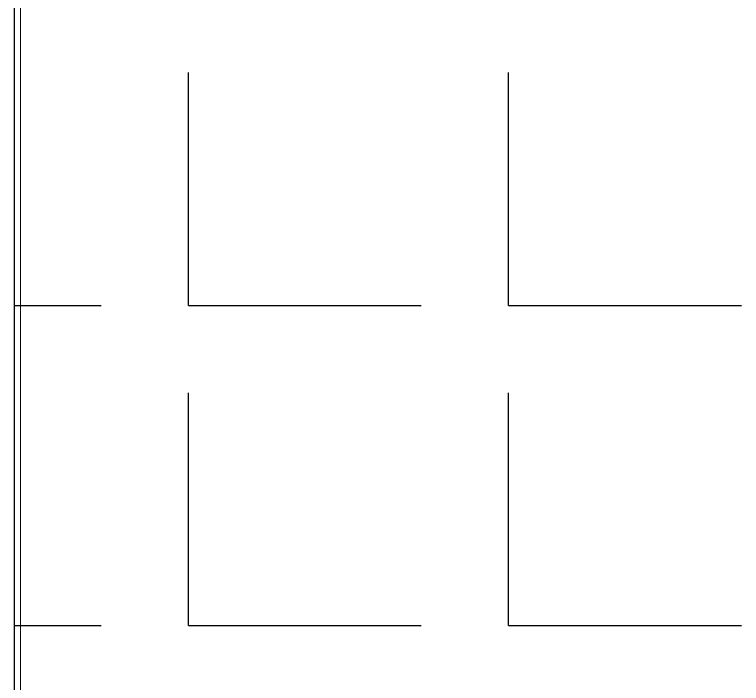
# Model space of a CAD drawing. Extents: x 1944 to 4044, y -46 to 2924.
# Drawn here: x 3692 to 3754.5, y 2359.7 to 2417.1 of the extents above; entities that cross this region are included whole.
import ezdxf

# ---------------------------------------------------------------- set-up
doc = ezdxf.new("R2010")
doc.units = 0
doc.header["$LTSCALE"] = 23.1
doc.layers.get('0').update_dxf_attribs({"linetype": 'CONTINUOUS'})
doc.layers.add('HT', color=3, linetype='CONTINUOUS')

# ---------------------------------------------------------------- blocks, each defined once
blk = doc.blocks.new('A$C1841107C')
at = {"color": 7, "linetype": 'Continuous', "lineweight": 15}
blk.add_line((363.5, 515.647), (5, 515.647), dxfattribs=at)

msp = doc.modelspace()

# ---------------------------------------------------------------- linework, layer by layer
at = {"layer": 'HT', "ltscale": 0.5}
for p, q in [((3692.016, 675.837), (3692.016, 2763.819)), ((3706.956, 2392.141), (3706.956, 2412.141)), ((3734.456, 2392.141), (3734.456, 2412.141)), ((3692.016, 2392.141), (3699.456, 2392.141)), ((3706.956, 2392.141), (3726.956, 2392.141)), ((3734.456, 2392.141), (3754.456, 2392.141)), ((3706.956, 2364.641), (3706.956, 2384.641)), ((3734.456, 2364.641), (3734.456, 2384.641)), ((3692.016, 2364.641), (3699.456, 2364.641)), ((3706.956, 2364.641), (3726.956, 2364.641)), ((3734.456, 2364.641), (3754.456, 2364.641))]:
    msp.add_line(p, q, dxfattribs=at)

# ---------------------------------------------------------------- block references
at = {"lineweight": 15, "rotation": 270}
msp.add_blockref('A$C1841107C', (3176.872, 2682.406), dxfattribs=at)

doc.saveas('drawing.dxf')
